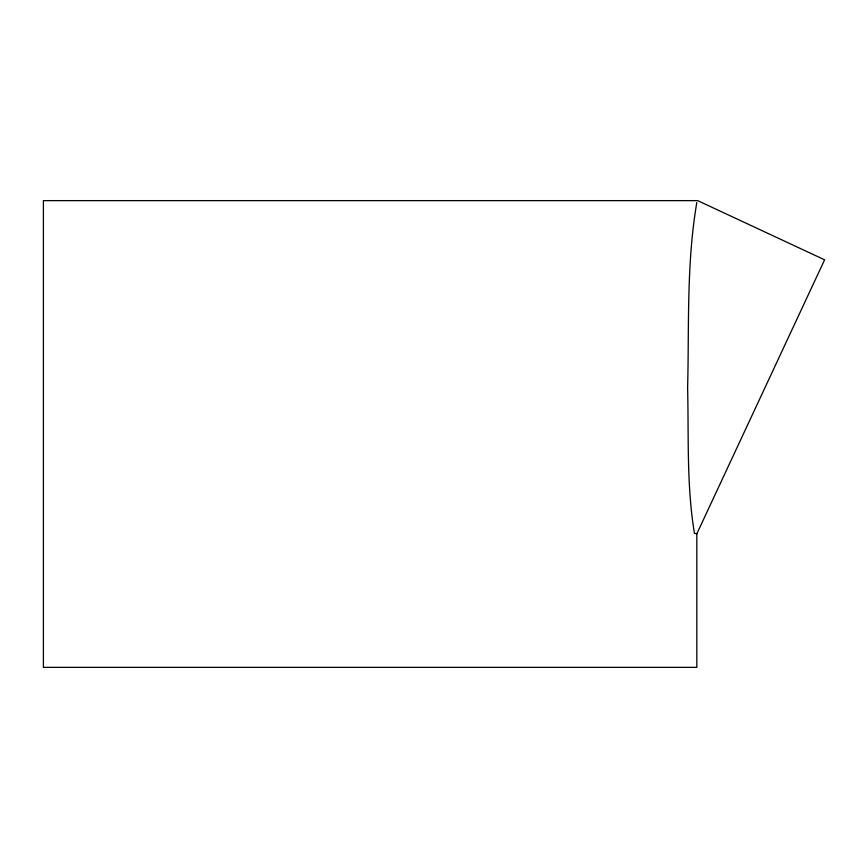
<?xml version="1.0" encoding="UTF-8"?>
<svg xmlns="http://www.w3.org/2000/svg" width="868" height="868" viewBox="0 0 868 868"><rect width="100%" height="100%" fill="white"/><g stroke="black" fill="none" stroke-linecap="round" stroke-linejoin="round"><path stroke-width="1.3" d="M696.82 202.515C686.349 263.568 689.203 326.194 687.608 387.931C688.801 436.344 686.48 485.375 694.443 533.299L696.82 533.831L824.6 259.814L697.698 200.638M696.82 200.638L43.4 200.638L43.4 667.362L696.82 667.362L696.82 533.831"/></g></svg>
